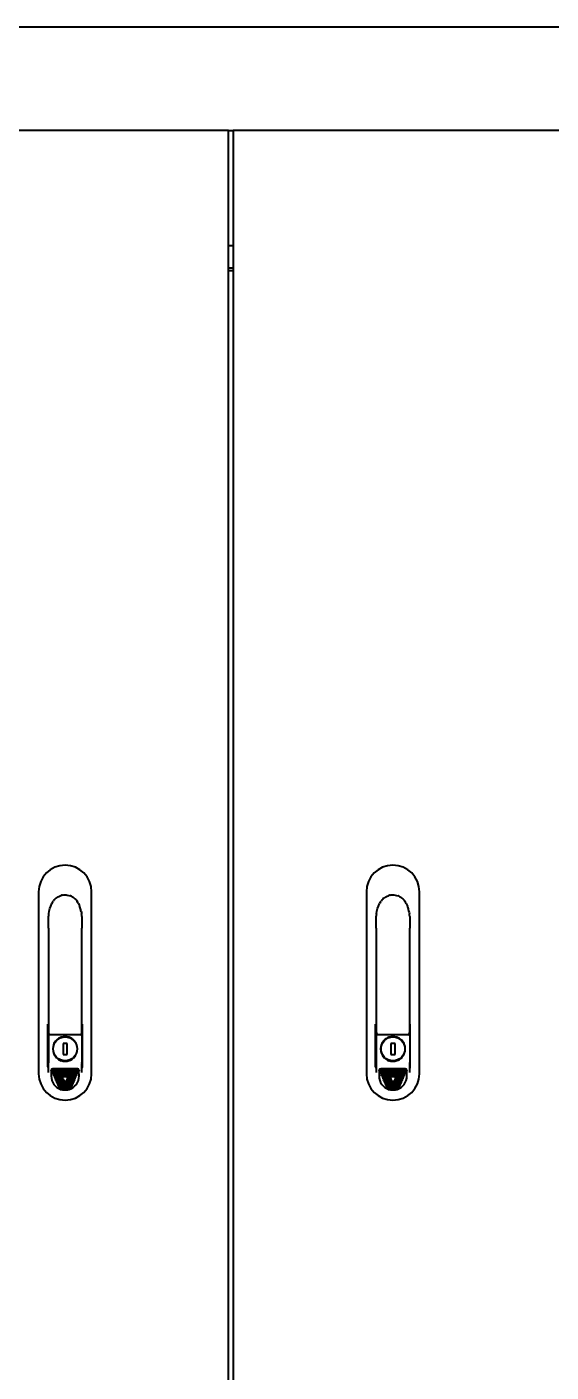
# Model space of a CAD drawing. Header units: millimetres. Extents: x 4969 to 37601, y -771 to 6478.
# Drawn here: x 19733 to 20062, y 2939 to 3782 of the extents above; entities that cross this region are included whole.
import ezdxf

# ---------------------------------------------------------------- set-up
doc = ezdxf.new("R2010")
doc.units = ezdxf.units.MM
doc.header["$LTSCALE"] = 7
doc.header["$MEASUREMENT"] = 0
doc.layers.add('가시적인 것(ISO)', color=3, linetype='CONTINUOUS', lineweight=40)

msp = doc.modelspace()

# ---------------------------------------------------------------- linework, layer by layer
at = {"layer": '가시적인 것(ISO)'}
for p, q in [((18989.629, 3781.667), (20369.629, 3781.667)), ((19859.629, 3716.667), (18979.629, 3716.667)), ((19859.629, 3716.667), (19862.629, 3716.667)), ((19859.629, 2649.167), (19859.629, 3716.667)), ((20379.629, 3716.667), (19862.629, 3716.667)), ((19862.629, 3716.667), (19862.629, 2649.167)), ((19862.629, 3644.467), (19859.629, 3644.467)), ((19862.629, 3630.467), (19859.629, 3630.467)), ((19859.629, 3629.167), (19862.629, 3629.167)), ((19740.729, 3239.917), (19740.729, 3125.917)), ((19773.929, 3125.917), (19773.929, 3239.917)), ((19946.029, 3239.917), (19946.029, 3125.917)), ((19979.229, 3125.917), (19979.229, 3239.917)), ((19746.829, 3217.117), (19746.829, 3223.372)), ((19767.829, 3223.372), (19767.829, 3217.117)), ((19952.129, 3217.117), (19952.129, 3223.372)), ((19973.129, 3223.372), (19973.129, 3217.117)), ((19746.829, 3217.117), (19746.829, 3151.917)), ((19767.829, 3151.917), (19767.829, 3217.117)), ((19952.129, 3217.117), (19952.129, 3151.917)), ((19973.129, 3151.917), (19973.129, 3217.117)), ((19746.643, 3156.95), (19746.477, 3156.917)), ((19746.477, 3130.118), (19746.477, 3156.917)), ((19768.181, 3156.917), (19768.015, 3156.95)), ((19768.181, 3130.118), (19768.181, 3156.917)), ((19951.943, 3156.95), (19951.777, 3156.917)), ((19951.777, 3130.118), (19951.777, 3156.917)), ((19973.481, 3156.917), (19973.315, 3156.95)), ((19973.481, 3130.118), (19973.481, 3156.917)), ((19746.477, 3150.417), (19748.329, 3150.417)), ((19746.477, 3150.372), (19747.329, 3150.372)), ((19746.829, 3149.872), (19746.829, 3132.987)), ((19748.329, 3150.417), (19748.774, 3150.417)), ((19748.774, 3150.417), (19765.883, 3150.417)), ((19750.258, 3143.917), (19749.993, 3143.917)), ((19754.829, 3148.753), (19754.829, 3148.488)), ((19756.029, 3144.917), (19756.029, 3137.917)), ((19758.629, 3144.917), (19756.029, 3144.917)), ((19758.629, 3137.917), (19758.629, 3144.917)), ((19759.829, 3148.488), (19759.829, 3148.753)), ((19764.665, 3143.917), (19764.4, 3143.917)), ((19765.883, 3150.417), (19766.329, 3150.417)), ((19766.329, 3150.417), (19768.181, 3150.417)), ((19767.329, 3150.372), (19768.181, 3150.372)), ((19767.829, 3149.872), (19767.829, 3132.987)), ((19951.777, 3150.417), (19953.629, 3150.417)), ((19951.777, 3150.372), (19952.629, 3150.372)), ((19952.129, 3149.872), (19952.129, 3132.987)), ((19953.629, 3150.417), (19954.074, 3150.417)), ((19954.074, 3150.417), (19971.183, 3150.417)), ((19955.558, 3143.917), (19955.293, 3143.917)), ((19960.129, 3148.753), (19960.129, 3148.488)), ((19961.329, 3144.917), (19961.329, 3137.917)), ((19963.929, 3144.917), (19961.329, 3144.917)), ((19963.929, 3137.917), (19963.929, 3144.917)), ((19965.129, 3148.488), (19965.129, 3148.753)), ((19969.965, 3143.917), (19969.7, 3143.917)), ((19971.183, 3150.417), (19971.629, 3150.417)), ((19971.629, 3150.417), (19973.481, 3150.417)), ((19972.629, 3150.372), (19973.481, 3150.372)), ((19973.129, 3149.872), (19973.129, 3132.987)), ((19749.969, 3138.934), (19750.252, 3138.934)), ((19756.029, 3137.917), (19758.629, 3137.917)), ((19764.4, 3138.917), (19764.665, 3138.917)), ((19955.269, 3138.934), (19955.552, 3138.934)), ((19961.329, 3137.917), (19963.929, 3137.917)), ((19969.7, 3138.917), (19969.965, 3138.917)), ((19746.971, 3132.487), (19746.477, 3132.487)), ((19746.986, 3129.467), (19746.971, 3129.467)), ((19746.986, 3126.638), (19746.986, 3131.434)), ((19748.646, 3127.535), (19748.624, 3124.417)), ((19748.639, 3128.01), (19766.019, 3128.01)), ((19748.639, 3127.535), (19766.019, 3127.535)), ((19749.055, 3129.467), (19749.055, 3129.467)), ((19749.417, 3126.665), (19749.376, 3126.765)), ((19749.556, 3127.035), (19749.61, 3127.035)), ((19749.61, 3127.035), (19765.048, 3127.035)), ((19749.648, 3126.535), (19749.612, 3126.535)), ((19765.021, 3129.017), (19749.636, 3129.017)), ((19749.648, 3126.535), (19765.01, 3126.535)), ((19749.648, 3126.535), (19749.648, 3126.535)), ((19754.846, 3134.34), (19754.846, 3134.057)), ((19759.829, 3134.081), (19759.829, 3134.346)), ((19765.046, 3126.535), (19765.01, 3126.535)), ((19765.01, 3126.535), (19765.01, 3126.535)), ((19765.048, 3127.035), (19765.101, 3127.035)), ((19765.048, 3127.035), (19765.048, 3127.035)), ((19765.282, 3126.765), (19765.241, 3126.665)), ((19765.603, 3129.467), (19765.603, 3129.467)), ((19766.034, 3124.417), (19766.011, 3127.535)), ((19767.671, 3131.434), (19767.671, 3126.638)), ((19767.687, 3129.467), (19767.671, 3129.467)), ((19768.181, 3132.487), (19767.687, 3132.487)), ((19952.271, 3132.487), (19951.777, 3132.487)), ((19952.286, 3129.467), (19952.271, 3129.467)), ((19952.286, 3126.638), (19952.286, 3131.434)), ((19953.946, 3127.535), (19953.924, 3124.417)), ((19953.939, 3128.01), (19971.319, 3128.01)), ((19953.939, 3127.535), (19971.319, 3127.535)), ((19954.355, 3129.467), (19954.355, 3129.467)), ((19954.717, 3126.665), (19954.676, 3126.765)), ((19954.856, 3127.035), (19954.91, 3127.035)), ((19954.91, 3127.035), (19970.348, 3127.035)), ((19954.948, 3126.535), (19954.912, 3126.535)), ((19970.321, 3129.017), (19954.936, 3129.017)), ((19954.948, 3126.535), (19970.31, 3126.535)), ((19954.948, 3126.535), (19954.948, 3126.535)), ((19960.146, 3134.34), (19960.146, 3134.057)), ((19965.129, 3134.081), (19965.129, 3134.346)), ((19970.346, 3126.535), (19970.31, 3126.535)), ((19970.31, 3126.535), (19970.31, 3126.535)), ((19970.348, 3127.035), (19970.401, 3127.035)), ((19970.348, 3127.035), (19970.348, 3127.035)), ((19970.582, 3126.765), (19970.541, 3126.665)), ((19970.903, 3129.467), (19970.903, 3129.467)), ((19971.334, 3124.417), (19971.311, 3127.535)), ((19972.971, 3131.434), (19972.971, 3126.638)), ((19972.987, 3129.467), (19972.971, 3129.467)), ((19973.481, 3132.487), (19972.987, 3132.487)), ((19749.832, 3125.665), (19749.79, 3125.765)), ((19749.971, 3126.035), (19750.024, 3126.035)), ((19750.024, 3126.035), (19764.634, 3126.035)), ((19750.062, 3125.535), (19750.026, 3125.535)), ((19750.062, 3125.535), (19764.596, 3125.535)), ((19750.062, 3125.535), (19750.062, 3125.535)), ((19750.246, 3124.665), (19750.204, 3124.765)), ((19750.385, 3125.035), (19750.438, 3125.035)), ((19750.438, 3125.035), (19764.22, 3125.035)), ((19750.476, 3124.535), (19750.441, 3124.535)), ((19750.476, 3124.535), (19764.182, 3124.535)), ((19750.476, 3124.535), (19750.476, 3124.535)), ((19750.66, 3123.665), (19750.619, 3123.765)), ((19750.799, 3124.035), (19750.852, 3124.035)), ((19750.852, 3124.035), (19755.329, 3124.035)), ((19750.89, 3123.535), (19750.855, 3123.535)), ((19750.89, 3123.535), (19755.551, 3123.535)), ((19750.89, 3123.535), (19750.89, 3123.535)), ((19751.074, 3122.665), (19751.033, 3122.765)), ((19751.213, 3123.035), (19751.267, 3123.035)), ((19751.267, 3123.035), (19755.773, 3123.035)), ((19751.304, 3122.535), (19751.269, 3122.535)), ((19751.304, 3122.535), (19755.996, 3122.535)), ((19751.304, 3122.535), (19751.304, 3122.535)), ((19751.488, 3121.665), (19751.447, 3121.765)), ((19751.628, 3122.035), (19751.681, 3122.035)), ((19751.681, 3122.035), (19756.218, 3122.035)), ((19751.719, 3121.535), (19751.683, 3121.535)), ((19751.719, 3121.535), (19756.44, 3121.535)), ((19751.719, 3121.535), (19751.719, 3121.535)), ((19751.902, 3120.666), (19751.861, 3120.766)), ((19752.041, 3121.036), (19752.095, 3121.036)), ((19752.095, 3121.036), (19756.662, 3121.036)), ((19752.133, 3120.536), (19752.097, 3120.536)), ((19752.133, 3120.536), (19756.884, 3120.536)), ((19752.133, 3120.536), (19752.133, 3120.536)), ((19752.316, 3119.666), (19752.273, 3119.771)), ((19757.075, 3120.041), (19752.453, 3120.041)), ((19752.547, 3119.536), (19752.511, 3119.536)), ((19752.547, 3119.536), (19757.329, 3119.536)), ((19752.547, 3119.536), (19752.547, 3119.536)), ((19752.731, 3118.666), (19752.689, 3118.766)), ((19752.87, 3119.036), (19752.923, 3119.036)), ((19752.923, 3119.036), (19761.735, 3119.036)), ((19752.961, 3118.536), (19752.926, 3118.536)), ((19752.961, 3118.536), (19761.697, 3118.536)), ((19752.961, 3118.536), (19752.961, 3118.536)), ((19753.284, 3118.036), (19753.337, 3118.036)), ((19753.337, 3118.036), (19761.32, 3118.036)), ((19755.329, 3124.035), (19755.551, 3123.535)), ((19759.329, 3124.035), (19755.329, 3124.035)), ((19755.744, 3123.035), (19755.522, 3123.535)), ((19755.551, 3123.535), (19755.773, 3123.035)), ((19755.773, 3123.035), (19755.996, 3122.535)), ((19756.189, 3122.035), (19755.966, 3122.535)), ((19755.996, 3122.535), (19756.218, 3122.035)), ((19756.218, 3122.035), (19756.44, 3121.535)), ((19756.633, 3121.036), (19756.411, 3121.535)), ((19756.44, 3121.535), (19756.662, 3121.036)), ((19756.662, 3121.036), (19756.884, 3120.536)), ((19757.075, 3120.041), (19756.855, 3120.536)), ((19756.884, 3120.536), (19757.106, 3120.038)), ((19757.106, 3120.038), (19757.075, 3120.041)), ((19757.106, 3120.036), (19757.106, 3120.038)), ((19757.106, 3120.036), (19757.329, 3119.536)), ((19757.329, 3119.469), (19757.299, 3119.536)), ((19757.551, 3120.036), (19757.329, 3119.536)), ((19757.329, 3119.536), (19757.329, 3119.536)), ((19757.329, 3119.536), (19762.111, 3119.536)), ((19757.329, 3119.536), (19757.329, 3119.536)), ((19757.359, 3119.536), (19757.329, 3119.469)), ((19757.329, 3119.536), (19757.329, 3119.536)), ((19757.329, 3119.469), (19757.329, 3119.535)), ((19757.551, 3120.036), (19757.552, 3120.038)), ((19757.552, 3120.038), (19757.774, 3120.536)), ((19757.552, 3120.038), (19757.583, 3120.041)), ((19757.803, 3120.536), (19757.583, 3120.041)), ((19762.205, 3120.041), (19757.583, 3120.041)), ((19757.996, 3121.036), (19757.774, 3120.536)), ((19757.774, 3120.536), (19762.525, 3120.536)), ((19757.996, 3121.036), (19758.218, 3121.535)), ((19757.996, 3121.036), (19762.563, 3121.036)), ((19758.247, 3121.535), (19758.025, 3121.036)), ((19758.44, 3122.035), (19758.218, 3121.535)), ((19758.218, 3121.535), (19762.939, 3121.535)), ((19758.44, 3122.035), (19758.662, 3122.535)), ((19758.44, 3122.035), (19762.977, 3122.035)), ((19758.692, 3122.535), (19758.469, 3122.035)), ((19758.884, 3123.035), (19758.662, 3122.535)), ((19758.662, 3122.535), (19763.353, 3122.535)), ((19758.884, 3123.035), (19759.107, 3123.535)), ((19758.884, 3123.035), (19763.391, 3123.035)), ((19759.136, 3123.535), (19758.914, 3123.035)), ((19759.329, 3124.035), (19759.107, 3123.535)), ((19759.107, 3123.535), (19763.768, 3123.535)), ((19759.329, 3124.035), (19763.805, 3124.035)), ((19761.32, 3118.036), (19761.374, 3118.036)), ((19761.32, 3118.036), (19761.32, 3118.036)), ((19761.732, 3118.536), (19761.697, 3118.536)), ((19761.697, 3118.536), (19761.697, 3118.536)), ((19761.735, 3119.036), (19761.788, 3119.036)), ((19761.735, 3119.036), (19761.735, 3119.036)), ((19761.969, 3118.766), (19761.927, 3118.666)), ((19762.146, 3119.536), (19762.111, 3119.536)), ((19762.111, 3119.536), (19762.111, 3119.536)), ((19762.385, 3119.771), (19762.341, 3119.666)), ((19762.561, 3120.536), (19762.525, 3120.536)), ((19762.525, 3120.536), (19762.525, 3120.536)), ((19762.563, 3121.036), (19762.616, 3121.036)), ((19762.563, 3121.036), (19762.563, 3121.036)), ((19762.797, 3120.766), (19762.756, 3120.666)), ((19762.975, 3121.535), (19762.939, 3121.535)), ((19762.939, 3121.535), (19762.939, 3121.535)), ((19762.977, 3122.035), (19763.03, 3122.035)), ((19762.977, 3122.035), (19762.977, 3122.035)), ((19763.211, 3121.765), (19763.169, 3121.665)), ((19763.389, 3122.535), (19763.353, 3122.535)), ((19763.353, 3122.535), (19763.353, 3122.535)), ((19763.391, 3123.035), (19763.445, 3123.035)), ((19763.391, 3123.035), (19763.391, 3123.035)), ((19763.625, 3122.765), (19763.584, 3122.665)), ((19763.803, 3123.535), (19763.768, 3123.535)), ((19763.768, 3123.535), (19763.768, 3123.535)), ((19763.805, 3124.035), (19763.859, 3124.035)), ((19763.805, 3124.035), (19763.805, 3124.035)), ((19764.039, 3123.765), (19763.998, 3123.665)), ((19764.217, 3124.535), (19764.182, 3124.535)), ((19764.182, 3124.535), (19764.182, 3124.535)), ((19764.22, 3125.035), (19764.273, 3125.035)), ((19764.22, 3125.035), (19764.22, 3125.035)), ((19764.454, 3124.765), (19764.412, 3124.665)), ((19764.631, 3125.535), (19764.596, 3125.535)), ((19764.596, 3125.535), (19764.596, 3125.535)), ((19764.634, 3126.035), (19764.687, 3126.035)), ((19764.634, 3126.035), (19764.634, 3126.035)), ((19764.868, 3125.765), (19764.826, 3125.665)), ((19955.132, 3125.665), (19955.09, 3125.765)), ((19955.271, 3126.035), (19955.324, 3126.035)), ((19955.324, 3126.035), (19969.934, 3126.035)), ((19955.362, 3125.535), (19955.326, 3125.535)), ((19955.362, 3125.535), (19969.896, 3125.535)), ((19955.362, 3125.535), (19955.362, 3125.535)), ((19955.546, 3124.665), (19955.504, 3124.765)), ((19955.685, 3125.035), (19955.738, 3125.035)), ((19955.738, 3125.035), (19969.52, 3125.035)), ((19955.776, 3124.535), (19955.741, 3124.535)), ((19955.776, 3124.535), (19969.482, 3124.535)), ((19955.776, 3124.535), (19955.776, 3124.535)), ((19955.96, 3123.665), (19955.919, 3123.765)), ((19956.099, 3124.035), (19956.152, 3124.035)), ((19956.152, 3124.035), (19960.629, 3124.035)), ((19956.19, 3123.535), (19956.155, 3123.535)), ((19956.19, 3123.535), (19960.851, 3123.535)), ((19956.19, 3123.535), (19956.19, 3123.535)), ((19956.374, 3122.665), (19956.333, 3122.765)), ((19956.513, 3123.035), (19956.567, 3123.035)), ((19956.567, 3123.035), (19961.073, 3123.035)), ((19956.604, 3122.535), (19956.569, 3122.535)), ((19956.604, 3122.535), (19961.296, 3122.535)), ((19956.604, 3122.535), (19956.604, 3122.535)), ((19956.788, 3121.665), (19956.747, 3121.765)), ((19956.928, 3122.035), (19956.981, 3122.035)), ((19956.981, 3122.035), (19961.518, 3122.035)), ((19957.019, 3121.535), (19956.983, 3121.535)), ((19957.019, 3121.535), (19961.74, 3121.535)), ((19957.019, 3121.535), (19957.019, 3121.535)), ((19957.202, 3120.666), (19957.161, 3120.766)), ((19957.341, 3121.036), (19957.395, 3121.036)), ((19957.395, 3121.036), (19961.962, 3121.036)), ((19957.433, 3120.536), (19957.397, 3120.536)), ((19957.433, 3120.536), (19962.184, 3120.536)), ((19957.433, 3120.536), (19957.433, 3120.536)), ((19957.616, 3119.666), (19957.573, 3119.771)), ((19962.375, 3120.041), (19957.753, 3120.041)), ((19957.847, 3119.536), (19957.811, 3119.536)), ((19957.847, 3119.536), (19962.629, 3119.536)), ((19957.847, 3119.536), (19957.847, 3119.536)), ((19958.031, 3118.666), (19957.989, 3118.766)), ((19958.17, 3119.036), (19958.223, 3119.036)), ((19958.223, 3119.036), (19967.035, 3119.036)), ((19958.261, 3118.536), (19958.226, 3118.536)), ((19958.261, 3118.536), (19966.997, 3118.536)), ((19958.261, 3118.536), (19958.261, 3118.536)), ((19958.584, 3118.036), (19958.637, 3118.036)), ((19958.637, 3118.036), (19966.62, 3118.036)), ((19960.629, 3124.035), (19960.851, 3123.535)), ((19964.629, 3124.035), (19960.629, 3124.035)), ((19961.044, 3123.035), (19960.822, 3123.535)), ((19960.851, 3123.535), (19961.073, 3123.035)), ((19961.073, 3123.035), (19961.296, 3122.535)), ((19961.489, 3122.035), (19961.266, 3122.535)), ((19961.296, 3122.535), (19961.518, 3122.035)), ((19961.518, 3122.035), (19961.74, 3121.535)), ((19961.933, 3121.036), (19961.711, 3121.535)), ((19961.74, 3121.535), (19961.962, 3121.036)), ((19961.962, 3121.036), (19962.184, 3120.536)), ((19962.375, 3120.041), (19962.155, 3120.536)), ((19962.184, 3120.536), (19962.406, 3120.038)), ((19962.406, 3120.038), (19962.375, 3120.041)), ((19962.406, 3120.036), (19962.406, 3120.038)), ((19962.406, 3120.036), (19962.629, 3119.536)), ((19962.629, 3119.469), (19962.599, 3119.536)), ((19962.851, 3120.036), (19962.629, 3119.536)), ((19962.629, 3119.536), (19962.629, 3119.536)), ((19962.629, 3119.536), (19967.411, 3119.536)), ((19962.629, 3119.536), (19962.629, 3119.536)), ((19962.659, 3119.536), (19962.629, 3119.469)), ((19962.629, 3119.536), (19962.629, 3119.536)), ((19962.629, 3119.469), (19962.629, 3119.535)), ((19962.851, 3120.036), (19962.852, 3120.038)), ((19962.852, 3120.038), (19963.074, 3120.536)), ((19962.852, 3120.038), (19962.883, 3120.041)), ((19963.103, 3120.536), (19962.883, 3120.041)), ((19967.505, 3120.041), (19962.883, 3120.041)), ((19963.296, 3121.036), (19963.074, 3120.536)), ((19963.074, 3120.536), (19967.825, 3120.536)), ((19963.296, 3121.036), (19963.518, 3121.535)), ((19963.296, 3121.036), (19967.863, 3121.036)), ((19963.547, 3121.535), (19963.325, 3121.036)), ((19963.74, 3122.035), (19963.518, 3121.535)), ((19963.518, 3121.535), (19968.239, 3121.535)), ((19963.74, 3122.035), (19963.962, 3122.535)), ((19963.74, 3122.035), (19968.277, 3122.035)), ((19963.992, 3122.535), (19963.769, 3122.035)), ((19964.184, 3123.035), (19963.962, 3122.535)), ((19963.962, 3122.535), (19968.653, 3122.535)), ((19964.184, 3123.035), (19964.407, 3123.535)), ((19964.184, 3123.035), (19968.691, 3123.035)), ((19964.436, 3123.535), (19964.214, 3123.035)), ((19964.629, 3124.035), (19964.407, 3123.535)), ((19964.407, 3123.535), (19969.068, 3123.535)), ((19964.629, 3124.035), (19969.105, 3124.035)), ((19966.62, 3118.036), (19966.674, 3118.036)), ((19966.62, 3118.036), (19966.62, 3118.036)), ((19967.032, 3118.536), (19966.997, 3118.536)), ((19966.997, 3118.536), (19966.997, 3118.536)), ((19967.035, 3119.036), (19967.088, 3119.036)), ((19967.035, 3119.036), (19967.035, 3119.036)), ((19967.269, 3118.766), (19967.227, 3118.666)), ((19967.446, 3119.536), (19967.411, 3119.536)), ((19967.411, 3119.536), (19967.411, 3119.536)), ((19967.685, 3119.771), (19967.641, 3119.666)), ((19967.861, 3120.536), (19967.825, 3120.536)), ((19967.825, 3120.536), (19967.825, 3120.536)), ((19967.863, 3121.036), (19967.916, 3121.036)), ((19967.863, 3121.036), (19967.863, 3121.036)), ((19968.097, 3120.766), (19968.056, 3120.666)), ((19968.275, 3121.535), (19968.239, 3121.535)), ((19968.239, 3121.535), (19968.239, 3121.535)), ((19968.277, 3122.035), (19968.33, 3122.035)), ((19968.277, 3122.035), (19968.277, 3122.035)), ((19968.511, 3121.765), (19968.469, 3121.665)), ((19968.689, 3122.535), (19968.653, 3122.535)), ((19968.653, 3122.535), (19968.653, 3122.535)), ((19968.691, 3123.035), (19968.745, 3123.035)), ((19968.691, 3123.035), (19968.691, 3123.035)), ((19968.925, 3122.765), (19968.884, 3122.665)), ((19969.103, 3123.535), (19969.068, 3123.535)), ((19969.068, 3123.535), (19969.068, 3123.535)), ((19969.105, 3124.035), (19969.159, 3124.035)), ((19969.105, 3124.035), (19969.105, 3124.035)), ((19969.339, 3123.765), (19969.298, 3123.665)), ((19969.517, 3124.535), (19969.482, 3124.535)), ((19969.482, 3124.535), (19969.482, 3124.535)), ((19969.52, 3125.035), (19969.573, 3125.035)), ((19969.52, 3125.035), (19969.52, 3125.035)), ((19969.754, 3124.765), (19969.712, 3124.665)), ((19969.931, 3125.535), (19969.896, 3125.535)), ((19969.896, 3125.535), (19969.896, 3125.535)), ((19969.934, 3126.035), (19969.987, 3126.035)), ((19969.934, 3126.035), (19969.934, 3126.035)), ((19970.168, 3125.765), (19970.126, 3125.665)), ((19753.145, 3117.666), (19753.103, 3117.766)), ((19753.375, 3117.536), (19753.34, 3117.536)), ((19753.375, 3117.536), (19761.283, 3117.536)), ((19753.375, 3117.536), (19753.375, 3117.536)), ((19753.552, 3116.684), (19753.518, 3116.766)), ((19753.698, 3117.036), (19753.753, 3117.036)), ((19753.784, 3116.554), (19753.747, 3116.554)), ((19753.753, 3117.036), (19760.905, 3117.036)), ((19753.784, 3116.554), (19760.874, 3116.554)), ((19753.784, 3116.554), (19753.784, 3116.554)), ((19754.664, 3116.054), (19759.994, 3116.054)), ((19760.911, 3116.554), (19760.874, 3116.554)), ((19760.874, 3116.554), (19760.874, 3116.554)), ((19760.905, 3117.036), (19760.96, 3117.036)), ((19761.14, 3116.766), (19761.106, 3116.684)), ((19761.318, 3117.536), (19761.283, 3117.536)), ((19761.283, 3117.536), (19761.283, 3117.536)), ((19761.554, 3117.766), (19761.513, 3117.666)), ((19958.445, 3117.666), (19958.403, 3117.766)), ((19958.675, 3117.536), (19958.64, 3117.536)), ((19958.675, 3117.536), (19966.583, 3117.536)), ((19958.675, 3117.536), (19958.675, 3117.536)), ((19958.852, 3116.684), (19958.818, 3116.766)), ((19958.998, 3117.036), (19959.053, 3117.036)), ((19959.084, 3116.554), (19959.047, 3116.554)), ((19959.053, 3117.036), (19966.205, 3117.036)), ((19959.084, 3116.554), (19966.174, 3116.554)), ((19959.084, 3116.554), (19959.084, 3116.554)), ((19959.964, 3116.054), (19965.294, 3116.054)), ((19966.211, 3116.554), (19966.174, 3116.554)), ((19966.174, 3116.554), (19966.174, 3116.554)), ((19966.205, 3117.036), (19966.26, 3117.036)), ((19966.44, 3116.766), (19966.406, 3116.684)), ((19966.618, 3117.536), (19966.583, 3117.536)), ((19966.583, 3117.536), (19966.583, 3117.536)), ((19966.854, 3117.766), (19966.813, 3117.666))]:
    msp.add_line(p, q, dxfattribs=at)
for centre in [(19757.329, 3141.417), (19962.629, 3141.417)]:
    msp.add_circle(centre, 7.5, dxfattribs=at)
for centre, radius, start, end in [((19757.329, 3239.917), 16.6, 0, 180), ((19962.629, 3239.917), 16.6, 0, 180), ((19748.329, 3151.917), 1.5, 180, 270), ((19766.329, 3151.917), 1.5, 270, 0), ((19953.629, 3151.917), 1.5, 180, 270), ((19971.629, 3151.917), 1.5, 270, 0), ((19757.329, 3141.417), 7.687, 161.021256, 198.841232), ((19757.329, 3141.417), 7.75, 108.819063, 161.180937), ((19757.329, 3141.417), 7.687, 71.021256, 108.978744), ((19757.329, 3141.417), 7.75, 18.819063, 71.180937), ((19757.329, 3141.417), 7.687, 341.021256, 18.978744), ((19962.629, 3141.417), 7.687, 161.021256, 198.841232), ((19962.629, 3141.417), 7.75, 108.819063, 161.180937), ((19962.629, 3141.417), 7.687, 71.021256, 108.978744), ((19962.629, 3141.417), 7.75, 18.819063, 71.180937), ((19962.629, 3141.417), 7.687, 341.021256, 18.978744), ((19757.329, 3141.417), 7.767, 198.639266, 251.360734), ((19757.329, 3141.417), 7.75, 288.819063, 341.180937), ((19962.629, 3141.417), 7.767, 198.639266, 251.360734), ((19962.629, 3141.417), 7.75, 288.819063, 341.180937), ((19757.329, 3141.417), 7.687, 251.158768, 288.978744), ((19962.629, 3141.417), 7.687, 251.158768, 288.978744), ((19757.329, 3125.917), 16.6, 180, 0), ((19962.629, 3125.917), 16.6, 180, 0)]:
    msp.add_arc(centre, radius, start, end, dxfattribs=at)
for centre, major_axis, ratio, start_param, end_param in [((19749.318, 3230.745), (-0.922, 0.388), 0.9336573, 6.2830837, 6.2832545), ((19751.284, 3232.446), (-1.728, 1.008), 0.1040736, 6.2831309, 6.2831391), ((19763.374, 3232.446), (1.728, 1.008), 0.1040736, 0.0000183, 0.0000293), ((19954.618, 3230.745), (-0.922, 0.388), 0.9336573, 6.283085, 6.2832559), ((19956.583, 3232.446), (-1.727, 1.008), 0.1040736, 0.0000133, 0.0000216), ((19968.674, 3232.446), (1.728, 1.008), 0.1040736, 0.000018, 0.000029), ((19747.907, 3225.089), (-0.996, 0.09), 0.9423779, 0.000026, 0.0001535), ((19766.751, 3225.088), (0.996, 0.09), 0.9423794, 6.2831188, 6.2832596), ((19953.207, 3225.089), (-0.996, 0.09), 0.9423779, 0.0000267, 0.0001542), ((19972.051, 3225.088), (0.996, 0.09), 0.9423794, 6.2831204, 6.2832612), ((19747.142, 3156.95), (-0.5, 0), 0.0034907, 5.3901727, 6.265732), ((19767.515, 3156.95), (-0.5, 0), 0.0034907, 3.1590459, 4.0346052), ((19952.442, 3156.95), (-0.5, 0), 0.0034907, 5.3901727, 6.265732), ((19972.815, 3156.95), (-0.5, 0), 0.0034907, 3.1590459, 4.0346052), ((19747.329, 3149.872), (-0.485, 0.121), 0.9993528, 4.9574304, 6.5279221), ((19767.329, 3149.872), (0.485, 0.121), 0.9993528, 6.0384485, 7.6089403), ((19952.629, 3149.872), (-0.485, 0.121), 0.9993528, 4.9574304, 6.5279221), ((19972.629, 3149.872), (0.485, 0.121), 0.9993528, 6.0384485, 7.6089403), ((19746.977, 3130.125), (-0.013, -0.658), 0.7591899, 4.7392062, 6.2986444), ((19747.329, 3132.987), (0.448, -0.224), 0.9992388, 3.6048139, 4.3581662), ((19748.639, 3127.773), (0, -0.237), 0.0349208, 5.1891134, 6.2831853), ((19748.639, 3127.772), (0, 0.238), 0.0348882, 6.2831026, 7.2203479), ((19749.65, 3127.929), (-0.086, 1.086), 0.9182261, 6.2107116, 7.7066299), ((19749.564, 3126.835), (-0.172, 0.112), 0.9623037, 5.3073527, 7.2351033), ((19749.605, 3126.735), (0.172, -0.112), 0.9623037, 4.0935106, 5.3073527), ((19749.648, 3126.735), (0, -0.2), 0.9851969, 6.2829147, 6.2831842), ((19765.01, 3126.735), (0, -0.2), 0.9851969, 0.0000043, 0.0001037), ((19765.008, 3127.929), (0.086, 1.086), 0.9182261, 4.8597407, 6.3556591), ((19765.053, 3126.735), (-0.172, -0.112), 0.9623037, 0.9758327, 2.1896747), ((19765.048, 3126.835), (0, 0.2), 0.9851969, 6.2830922, 6.2831788), ((19765.094, 3126.835), (0.172, 0.112), 0.9623037, 5.3312673, 7.259018), ((19766.019, 3127.772), (0, 0.238), 0.0348855, 5.3460243, 6.2832676), ((19766.019, 3127.773), (0, -0.237), 0.0349208, 0, 1.0940813), ((19767.681, 3130.125), (0.013, -0.658), 0.7591899, 6.2677262, 7.8271644), ((19767.329, 3132.987), (-0.448, -0.224), 0.9992388, 1.9250303, 2.6783714), ((19952.277, 3130.125), (-0.013, -0.658), 0.7591899, 4.7392062, 6.2986444), ((19952.629, 3132.987), (0.448, -0.224), 0.9992388, 3.6048139, 4.3581662), ((19953.939, 3127.773), (0, -0.237), 0.0349208, 5.1891134, 6.2831853), ((19953.939, 3127.772), (0, 0.238), 0.0348882, 6.2831026, 7.2203479), ((19954.95, 3127.929), (-0.086, 1.086), 0.9182261, 6.2107116, 7.7066299), ((19954.864, 3126.835), (-0.172, 0.112), 0.9623037, 5.3073527, 7.2351033), ((19954.905, 3126.735), (0.172, -0.112), 0.9623037, 4.0935106, 5.3073527), ((19954.948, 3126.735), (0, -0.2), 0.9851969, 6.2829171, 6.2831865), ((19970.31, 3126.735), (0, -0.2), 0.9851969, 0.000017, 0.0001165), ((19970.308, 3127.929), (0.086, 1.086), 0.9182261, 4.8597407, 6.3556591), ((19970.353, 3126.735), (-0.172, -0.112), 0.9623037, 0.9758327, 2.1896747), ((19970.348, 3126.835), (0, 0.2), 0.9851969, 6.2830893, 6.2831758), ((19970.394, 3126.835), (0.172, 0.112), 0.9623037, 5.3312673, 7.259018), ((19971.319, 3127.772), (0, 0.238), 0.0348855, 5.3460243, 6.2832676), ((19971.319, 3127.773), (0, -0.237), 0.0349208, 0, 1.0940813), ((19972.981, 3130.125), (0.013, -0.658), 0.7591899, 6.2677262, 7.8271644), ((19972.629, 3132.987), (-0.448, -0.224), 0.9992388, 1.9250303, 2.6783714), ((19757.329, 3124.355), (0, -8.705), 0.9999744, 4.7052282, 5.9771249), ((19749.978, 3125.835), (-0.172, 0.112), 0.9623037, 5.3073527, 7.2351033), ((19750.019, 3125.735), (0.172, -0.112), 0.9623037, 4.0935106, 5.3073527), ((19750.062, 3125.735), (0, -0.2), 0.9851969, 6.2829133, 6.2831827), ((19750.392, 3124.835), (-0.172, 0.112), 0.9623037, 5.3073527, 7.2351033), ((19750.433, 3124.735), (0.172, -0.112), 0.9623037, 4.0935106, 5.3073527), ((19750.476, 3124.735), (0, -0.2), 0.9851969, 6.2829147, 6.2831842), ((19750.806, 3123.835), (-0.172, 0.112), 0.9623037, 5.3073527, 7.2351033), ((19750.848, 3123.735), (0.172, -0.112), 0.9623037, 4.0935106, 5.3073527), ((19750.89, 3123.735), (0, -0.2), 0.9851969, 6.282915, 6.2831845), ((19751.22, 3122.835), (-0.172, 0.112), 0.9623037, 5.3073527, 7.2351033), ((19751.262, 3122.735), (0.172, -0.112), 0.9623037, 4.0935106, 5.3073527), ((19751.304, 3122.735), (0, -0.2), 0.9851969, 6.2829165, 6.2831859), ((19751.635, 3121.835), (-0.172, 0.112), 0.9623037, 5.3073527, 7.2351033), ((19751.676, 3121.735), (0.172, -0.112), 0.9623037, 4.0935106, 5.3073527), ((19751.719, 3121.735), (0, -0.2), 0.9851969, 6.282915, 6.2831845), ((19752.049, 3120.836), (-0.172, 0.112), 0.9623037, 5.3073527, 7.2351033), ((19752.09, 3120.736), (0.172, -0.112), 0.9623037, 4.0935106, 5.3073527), ((19752.133, 3120.736), (0, -0.2), 0.9851969, 6.2829147, 6.2831842), ((19752.461, 3119.84), (-0.167, 0.12), 0.9592549, 5.3558072, 7.2806672), ((19752.504, 3119.736), (0.172, -0.112), 0.9623037, 4.0935106, 5.3073527), ((19752.547, 3119.736), (0, -0.2), 0.9851969, 6.2829149, 6.2831843), ((19752.877, 3118.836), (-0.172, 0.112), 0.9623037, 5.3073527, 7.2351033), ((19752.918, 3118.736), (0.172, -0.112), 0.9623037, 4.0935106, 5.3073527), ((19752.961, 3118.736), (0, -0.2), 0.9851969, 6.2829185, 6.2831879), ((19753.291, 3117.836), (-0.172, 0.112), 0.9623037, 5.3073527, 7.2351033), ((19757.329, 3124.355), (0, -8.705), 0.9999744, 0.3060604, 1.5779571), ((19761.32, 3117.836), (0, 0.2), 0.9851969, 6.2830922, 6.2831788), ((19761.367, 3117.836), (0.172, 0.112), 0.9623037, 5.3312673, 7.259018), ((19761.697, 3118.736), (0, -0.2), 0.9851969, 6.2831747, 6.2832741), ((19761.739, 3118.736), (-0.172, -0.112), 0.9623037, 0.9758327, 2.1896747), ((19761.735, 3118.836), (0, 0.2), 0.9851969, 6.2830725, 6.283159), ((19761.781, 3118.836), (0.172, 0.112), 0.9623037, 5.3312673, 7.259018), ((19762.111, 3119.736), (0, -0.2), 0.9851969, 0.0000045, 0.0001022), ((19762.154, 3119.736), (-0.172, -0.112), 0.9623037, 0.9758327, 2.1896747), ((19762.197, 3119.84), (0.167, 0.12), 0.9592549, 5.2857034, 7.2105634), ((19762.525, 3120.736), (0, -0.2), 0.9851969, 0.0000044, 0.0001033), ((19762.568, 3120.736), (-0.172, -0.112), 0.9623037, 0.9758327, 2.1896747), ((19762.563, 3120.836), (0, 0.2), 0.9851969, 6.2830893, 6.2831758), ((19762.609, 3120.836), (0.172, 0.112), 0.9623037, 5.3312673, 7.259018), ((19762.939, 3121.735), (0, -0.2), 0.9851969, 6.2831768, 6.2832758), ((19762.982, 3121.735), (-0.172, -0.112), 0.9623037, 0.9758327, 2.1896747), ((19762.977, 3121.835), (0, 0.2), 0.9851969, 6.2831061, 6.2831926), ((19763.023, 3121.835), (0.172, 0.112), 0.9623037, 5.3312673, 7.259018), ((19763.353, 3122.735), (0, -0.2), 0.9851969, 0.0000021, 0.0001011), ((19763.396, 3122.735), (-0.172, -0.112), 0.9623037, 0.9758327, 2.1896747), ((19763.391, 3122.835), (0, 0.2), 0.9851969, 6.2830725, 6.283159), ((19763.437, 3122.835), (0.172, 0.112), 0.9623037, 5.3312673, 7.259018), ((19763.768, 3123.735), (0, -0.2), 0.9851969, 6.283164, 6.2832629), ((19763.81, 3123.735), (-0.172, -0.112), 0.9623037, 0.9758327, 2.1896747), ((19763.805, 3123.835), (0, 0.2), 0.9851969, 6.2830754, 6.283162), ((19763.852, 3123.835), (0.172, 0.112), 0.9623037, 5.3312673, 7.259018), ((19764.182, 3124.735), (0, -0.2), 0.9851969, 0.0000148, 0.0001142), ((19764.224, 3124.735), (-0.172, -0.112), 0.9623037, 0.9758327, 2.1896747), ((19764.22, 3124.835), (0, 0.2), 0.9851969, 6.283109, 6.2831956), ((19764.266, 3124.835), (0.172, 0.112), 0.9623037, 5.3312673, 7.259018), ((19764.596, 3125.735), (0, -0.2), 0.9851969, 0.0000065, 0.000106), ((19764.639, 3125.735), (-0.172, -0.112), 0.9623037, 0.9758327, 2.1896747), ((19764.634, 3125.835), (0, 0.2), 0.9851969, 6.2830893, 6.2831758), ((19764.68, 3125.835), (0.172, 0.112), 0.9623037, 5.3312673, 7.259018), ((19962.629, 3124.355), (0, -8.705), 0.9999744, 4.7052282, 5.9771249), ((19955.278, 3125.835), (-0.172, 0.112), 0.9623037, 5.3073527, 7.2351033), ((19955.319, 3125.735), (0.172, -0.112), 0.9623037, 4.0935106, 5.3073527), ((19955.362, 3125.735), (0, -0.2), 0.9851969, 6.282915, 6.2831845), ((19955.692, 3124.835), (-0.172, 0.112), 0.9623037, 5.3073527, 7.2351033), ((19955.733, 3124.735), (0.172, -0.112), 0.9623037, 4.0935106, 5.3073527), ((19955.776, 3124.735), (0, -0.2), 0.9851969, 6.2829165, 6.2831859), ((19956.106, 3123.835), (-0.172, 0.112), 0.9623037, 5.3073527, 7.2351033), ((19956.148, 3123.735), (0.172, -0.112), 0.9623037, 4.0935106, 5.3073527), ((19956.19, 3123.735), (0, -0.2), 0.9851969, 6.282915, 6.2831845), ((19956.52, 3122.835), (-0.172, 0.112), 0.9623037, 5.3073527, 7.2351033), ((19956.562, 3122.735), (0.172, -0.112), 0.9623037, 4.0935106, 5.3073527), ((19956.604, 3122.735), (0, -0.2), 0.9851969, 6.2829171, 6.2831865), ((19956.935, 3121.835), (-0.172, 0.112), 0.9623037, 5.3073527, 7.2351033), ((19956.976, 3121.735), (0.172, -0.112), 0.9623037, 4.0935106, 5.3073527), ((19957.019, 3121.735), (0, -0.2), 0.9851969, 6.2829165, 6.2831859), ((19957.349, 3120.836), (-0.172, 0.112), 0.9623037, 5.3073527, 7.2351033), ((19957.39, 3120.736), (0.172, -0.112), 0.9623037, 4.0935106, 5.3073527), ((19957.433, 3120.736), (0, -0.2), 0.9851969, 6.2829147, 6.2831842), ((19957.761, 3119.84), (-0.167, 0.12), 0.9592549, 5.3558072, 7.2806672), ((19957.804, 3119.736), (0.172, -0.112), 0.9623037, 4.0935106, 5.3073527), ((19957.847, 3119.736), (0, -0.2), 0.9851969, 6.2829166, 6.2831861), ((19958.177, 3118.836), (-0.172, 0.112), 0.9623037, 5.3073527, 7.2351033), ((19958.218, 3118.736), (0.172, -0.112), 0.9623037, 4.0935106, 5.3073527), ((19958.261, 3118.736), (0, -0.2), 0.9851969, 6.2829168, 6.2831862), ((19958.591, 3117.836), (-0.172, 0.112), 0.9623037, 5.3073527, 7.2351033), ((19962.629, 3124.355), (0, -8.705), 0.9999744, 0.3060604, 1.5779571), ((19966.62, 3117.836), (0, 0.2), 0.9851969, 6.2830908, 6.2831773), ((19966.667, 3117.836), (0.172, 0.112), 0.9623037, 5.3312673, 7.259018), ((19966.997, 3118.736), (0, -0.2), 0.9851969, 6.2831609, 6.2832603), ((19967.039, 3118.736), (-0.172, -0.112), 0.9623037, 0.9758327, 2.1896747), ((19967.035, 3118.836), (0, 0.2), 0.9851969, 6.2830893, 6.2831758), ((19967.081, 3118.836), (0.172, 0.112), 0.9623037, 5.3312673, 7.259018), ((19967.411, 3119.736), (0, -0.2), 0.9851969, 0.0000056, 0.0001034), ((19967.454, 3119.736), (-0.172, -0.112), 0.9623037, 0.9758327, 2.1896747), ((19967.497, 3119.84), (0.167, 0.12), 0.9592549, 5.2857034, 7.2105634), ((19967.825, 3120.736), (0, -0.2), 0.9851969, 6.2831791, 6.283278), ((19967.868, 3120.736), (-0.172, -0.112), 0.9623037, 0.9758327, 2.1896747), ((19967.863, 3120.836), (0, 0.2), 0.9851969, 6.2830864, 6.2831729), ((19967.909, 3120.836), (0.172, 0.112), 0.9623037, 5.3312673, 7.259018), ((19968.239, 3121.735), (0, -0.2), 0.9851969, 0.0000021, 0.0001011), ((19968.282, 3121.735), (-0.172, -0.112), 0.9623037, 0.9758327, 2.1896747), ((19968.277, 3121.835), (0, 0.2), 0.9851969, 6.283109, 6.2831956), ((19968.323, 3121.835), (0.172, 0.112), 0.9623037, 5.3312673, 7.259018), ((19968.653, 3122.735), (0, -0.2), 0.9851969, 0, 0.0000989), ((19968.696, 3122.735), (-0.172, -0.112), 0.9623037, 0.9758327, 2.1896747), ((19968.691, 3122.835), (0, 0.2), 0.9851969, 6.2830893, 6.2831758), ((19968.737, 3122.835), (0.172, 0.112), 0.9623037, 5.3312673, 7.259018), ((19969.068, 3123.735), (0, -0.2), 0.9851969, 6.2831746, 6.2832735), ((19969.11, 3123.735), (-0.172, -0.112), 0.9623037, 0.9758327, 2.1896747), ((19969.105, 3123.835), (0, 0.2), 0.9851969, 6.2830893, 6.2831758), ((19969.152, 3123.835), (0.172, 0.112), 0.9623037, 5.3312673, 7.259018), ((19969.482, 3124.735), (0, -0.2), 0.9851969, 0.0000043, 0.0001037), ((19969.524, 3124.735), (-0.172, -0.112), 0.9623037, 0.9758327, 2.1896747), ((19969.52, 3124.835), (0, 0.2), 0.9851969, 6.2831032, 6.2831897), ((19969.566, 3124.835), (0.172, 0.112), 0.9623037, 5.3312673, 7.259018), ((19969.896, 3125.735), (0, -0.2), 0.9851969, 0.0000193, 0.0001187), ((19969.939, 3125.735), (-0.172, -0.112), 0.9623037, 0.9758327, 2.1896747), ((19969.934, 3125.835), (0, 0.2), 0.9851969, 6.283109, 6.2831956), ((19969.98, 3125.835), (0.172, 0.112), 0.9623037, 5.3312673, 7.259018), ((19753.333, 3117.736), (0.172, -0.112), 0.9623037, 4.0935106, 5.3073527), ((19753.375, 3117.736), (0, -0.2), 0.9851969, 6.282915, 6.2831845), ((19753.705, 3116.836), (-0.172, 0.112), 0.9623037, 5.3073527, 7.2351033), ((19753.739, 3116.754), (0.172, -0.112), 0.9623037, 4.0935106, 5.3073527), ((19753.784, 3116.754), (0, -0.2), 0.9851969, 6.282884, 6.2831835), ((19760.874, 3116.754), (0, -0.2), 0.9851969, 6.2831841, 6.2833069), ((19760.918, 3116.754), (-0.172, -0.112), 0.9623037, 0.9758327, 2.1896747), ((19760.952, 3116.836), (0.172, 0.112), 0.9623037, 5.3312673, 7.259018), ((19761.283, 3117.736), (0, -0.2), 0.9851969, 0.0000148, 0.0001142), ((19761.325, 3117.736), (-0.172, -0.112), 0.9623037, 0.9758327, 2.1896747), ((19958.633, 3117.736), (0.172, -0.112), 0.9623037, 4.0935106, 5.3073527), ((19958.675, 3117.736), (0, -0.2), 0.9851969, 6.2829168, 6.2831862), ((19959.005, 3116.836), (-0.172, 0.112), 0.9623037, 5.3073527, 7.2351033), ((19959.039, 3116.754), (0.172, -0.112), 0.9623037, 4.0935106, 5.3073527), ((19959.084, 3116.754), (0, -0.2), 0.9851969, 6.2828854, 6.2831849), ((19966.174, 3116.754), (0, -0.2), 0.9851969, 6.2831841, 6.2833069), ((19966.218, 3116.754), (-0.172, -0.112), 0.9623037, 0.9758327, 2.1896747), ((19966.252, 3116.836), (0.172, 0.112), 0.9623037, 5.3312673, 7.259018), ((19966.583, 3117.736), (0, -0.2), 0.9851969, 0.0000021, 0.0001015), ((19966.625, 3117.736), (-0.172, -0.112), 0.9623037, 0.9758327, 2.1896747)]:
    msp.add_ellipse(centre, major_axis=major_axis, ratio=ratio, start_param=start_param, end_param=end_param, dxfattribs=at)
for points, knots in [([(19752.829, 3236.711), (19752.817, 3236.704), (19752.805, 3236.697), (19752.793, 3236.69), (19752.361, 3236.438), (19751.951, 3236.151), (19751.567, 3235.831), (19751.543, 3235.81), (19751.519, 3235.79), (19751.495, 3235.77), (19751.122, 3235.453), (19750.776, 3235.105), (19750.459, 3234.731), (19750.432, 3234.699), (19750.405, 3234.667), (19750.378, 3234.634), (19750.208, 3234.428), (19750.048, 3234.214), (19749.897, 3233.993)], [0.75113297, 0.75113297, 0.75113297, 0.75113297, 0.75333047, 0.75333047, 0.75333047, 0.83333333, 0.83333333, 0.83333333, 0.83836555, 0.83836555, 0.83836555, 0.91666667, 0.91666667, 0.91666667, 0.92339905, 0.92339905, 0.92339905, 0.96610876, 0.96610876, 0.96610876, 0.96610876]), ([(19755.776, 3237.782), (19755.775, 3237.782), (19755.774, 3237.782), (19755.773, 3237.781), (19755.457, 3237.726), (19755.144, 3237.654), (19754.836, 3237.565)], [0.583203853, 0.583203853, 0.583203853, 0.583203853, 0.583333333, 0.583333333, 0.583333333, 0.634575362, 0.634575362, 0.634575362, 0.634575362]), ([(19755.776, 3237.782), (19756.728, 3237.949), (19757.72, 3237.96), (19759.295, 3237.722), (19759.909, 3237.562), (19760.496, 3237.341)], [0, 0, 0, 0, 0.29000283, 0.29000283, 0.47814835, 0.47814835, 0.47814835, 0.47814835]), ([(19761.057, 3237.109), (19761.941, 3236.706), (19762.769, 3236.152), (19764.112, 3234.896), (19764.664, 3234.203), (19765.102, 3233.454)], [0, 0, 0, 0, 0.29156912, 0.29156912, 0.55267311, 0.55267311, 0.55267311, 0.55267311]), ([(19958.129, 3236.711), (19958.117, 3236.704), (19958.105, 3236.697), (19958.093, 3236.69), (19957.661, 3236.438), (19957.251, 3236.151), (19956.867, 3235.831), (19956.843, 3235.81), (19956.819, 3235.79), (19956.795, 3235.77), (19956.422, 3235.453), (19956.076, 3235.105), (19955.759, 3234.731), (19955.732, 3234.699), (19955.705, 3234.667), (19955.678, 3234.634), (19955.508, 3234.428), (19955.348, 3234.214), (19955.197, 3233.993)], [0.75113297, 0.75113297, 0.75113297, 0.75113297, 0.75333047, 0.75333047, 0.75333047, 0.83333333, 0.83333333, 0.83333333, 0.83836555, 0.83836555, 0.83836555, 0.91666667, 0.91666667, 0.91666667, 0.92339905, 0.92339905, 0.92339905, 0.96610876, 0.96610876, 0.96610876, 0.96610876]), ([(19961.076, 3237.782), (19961.075, 3237.782), (19961.074, 3237.782), (19961.073, 3237.781), (19960.757, 3237.726), (19960.444, 3237.654), (19960.136, 3237.565)], [0.583203853, 0.583203853, 0.583203853, 0.583203853, 0.583333333, 0.583333333, 0.583333333, 0.634575361, 0.634575361, 0.634575361, 0.634575361]), ([(19961.076, 3237.782), (19962.028, 3237.949), (19963.02, 3237.96), (19964.595, 3237.722), (19965.209, 3237.562), (19965.796, 3237.341)], [0, 0, 0, 0, 0.29000283, 0.29000283, 0.47814835, 0.47814835, 0.47814835, 0.47814835]), ([(19966.357, 3237.109), (19967.241, 3236.706), (19968.069, 3236.152), (19969.412, 3234.896), (19969.964, 3234.203), (19970.402, 3233.454)], [0, 0, 0, 0, 0.29156912, 0.29156912, 0.55267311, 0.55267311, 0.55267311, 0.55267311]), ([(19767.375, 3227.607), (19767.304, 3227.936), (19767.031, 3229.06), (19766.66, 3230.158), (19766.351, 3230.917)], [0.40427067, 0.40427067, 0.40427067, 0.40427067, 0.5, 0.73241954, 0.73241954, 0.73241954, 0.73241954]), ([(19972.675, 3227.607), (19972.604, 3227.936), (19972.331, 3229.06), (19971.96, 3230.158), (19971.651, 3230.917)], [0.40427067, 0.40427067, 0.40427067, 0.40427067, 0.5, 0.73241954, 0.73241954, 0.73241954, 0.73241954]), ([(19747.022, 3226.147), (19747.016, 3226.099), (19746.941, 3225.552), (19746.889, 3225.003), (19746.861, 3224.501)], [0.73612733, 0.73612733, 0.73612733, 0.73612733, 0.75, 0.89287623, 0.89287623, 0.89287623, 0.89287623]), ([(19767.8, 3224.442), (19767.772, 3224.963), (19767.721, 3225.516), (19767.647, 3226.066), (19767.642, 3226.097)], [0.10148514, 0.10148514, 0.10148514, 0.10148514, 0.25, 0.25913246, 0.25913246, 0.25913246, 0.25913246]), ([(19952.322, 3226.147), (19952.316, 3226.099), (19952.241, 3225.552), (19952.189, 3225.003), (19952.161, 3224.501)], [0.73612733, 0.73612733, 0.73612733, 0.73612733, 0.75, 0.89287623, 0.89287623, 0.89287623, 0.89287623]), ([(19973.1, 3224.442), (19973.072, 3224.963), (19973.021, 3225.516), (19972.947, 3226.066), (19972.942, 3226.097)], [0.10148514, 0.10148514, 0.10148514, 0.10148514, 0.25, 0.25913246, 0.25913246, 0.25913246, 0.25913246]), ([(19746.986, 3131.434), (19746.986, 3131.593), (19746.985, 3131.753), (19746.982, 3132.051), (19746.979, 3132.192), (19746.973, 3132.438), (19746.969, 3132.547), (19746.961, 3132.715), (19746.956, 3132.78), (19746.952, 3132.816), (19746.952, 3132.819), (19746.951, 3132.821)], [0, 0, 0, 0, 0.04757038, 0.04757038, 0.09418424, 0.09418424, 0.14037769, 0.14037769, 0.18497594, 0.18497594, 0.19733307, 0.19733307, 0.19733307, 0.19733307]), ([(19748.629, 3127.791), (19748.629, 3127.813), (19748.629, 3127.835), (19748.631, 3127.876), (19748.632, 3127.895), (19748.633, 3127.913)], [-0.013179613, -0.013179613, -0.013179613, -0.013179613, -0.006566147, -0.006566147, 0, 0, 0, 0]), ([(19748.632, 3127.664), (19748.632, 3127.683), (19748.631, 3127.704), (19748.629, 3127.747), (19748.629, 3127.769), (19748.629, 3127.791)], [-0.013219075, -0.013219075, -0.013219075, -0.013219075, -0.006616778, -0.006616778, -0.000001, -0.000001, -0.000001, -0.000001]), ([(19766.025, 3127.913), (19766.026, 3127.895), (19766.027, 3127.876), (19766.028, 3127.835), (19766.029, 3127.813), (19766.029, 3127.791)], [-0.013221374, -0.013221374, -0.013221374, -0.013221374, -0.006637162, -0.006637162, -0.000002357, -0.000002357, -0.000002357, -0.000002357]), ([(19766.029, 3127.791), (19766.029, 3127.769), (19766.029, 3127.747), (19766.027, 3127.704), (19766.026, 3127.683), (19766.026, 3127.664)], [-0.013179296, -0.013179296, -0.013179296, -0.013179296, -0.006585167, -0.006585167, -0.000000475, -0.000000475, -0.000000475, -0.000000475]), ([(19767.706, 3132.821), (19767.706, 3132.821), (19767.706, 3132.821), (19767.706, 3132.819), (19767.705, 3132.812), (19767.703, 3132.785), (19767.7, 3132.759), (19767.695, 3132.679), (19767.692, 3132.616), (19767.685, 3132.452), (19767.682, 3132.345), (19767.677, 3132.1), (19767.675, 3131.959), (19767.672, 3131.69), (19767.671, 3131.562), (19767.671, 3131.434)], [0.06011485, 0.06011485, 0.06011485, 0.06011485, 0.06203163, 0.06203163, 0.07547859, 0.07547859, 0.09815007, 0.09815007, 0.13223684, 0.13223684, 0.17432583, 0.17432583, 0.21963921, 0.21963921, 0.25781796, 0.25781796, 0.25781796, 0.25781796]), ([(19952.286, 3131.434), (19952.286, 3131.593), (19952.285, 3131.753), (19952.282, 3132.051), (19952.279, 3132.192), (19952.273, 3132.438), (19952.269, 3132.547), (19952.261, 3132.715), (19952.256, 3132.78), (19952.252, 3132.816), (19952.252, 3132.819), (19952.251, 3132.821)], [0, 0, 0, 0, 0.04757038, 0.04757038, 0.09418424, 0.09418424, 0.14037769, 0.14037769, 0.18497594, 0.18497594, 0.19733307, 0.19733307, 0.19733307, 0.19733307]), ([(19953.929, 3127.791), (19953.929, 3127.813), (19953.929, 3127.835), (19953.931, 3127.876), (19953.932, 3127.895), (19953.933, 3127.913)], [-0.013179613, -0.013179613, -0.013179613, -0.013179613, -0.006566147, -0.006566147, 0, 0, 0, 0]), ([(19953.932, 3127.664), (19953.932, 3127.683), (19953.931, 3127.704), (19953.929, 3127.747), (19953.929, 3127.769), (19953.929, 3127.791)], [-0.013219075, -0.013219075, -0.013219075, -0.013219075, -0.006616778, -0.006616778, -0.000001, -0.000001, -0.000001, -0.000001]), ([(19971.325, 3127.913), (19971.326, 3127.895), (19971.327, 3127.876), (19971.328, 3127.835), (19971.329, 3127.813), (19971.329, 3127.791)], [-0.013221374, -0.013221374, -0.013221374, -0.013221374, -0.006637162, -0.006637162, -0.000002357, -0.000002357, -0.000002357, -0.000002357]), ([(19971.329, 3127.791), (19971.329, 3127.769), (19971.329, 3127.747), (19971.327, 3127.704), (19971.326, 3127.683), (19971.326, 3127.664)], [-0.013179296, -0.013179296, -0.013179296, -0.013179296, -0.006585167, -0.006585167, -0.000000475, -0.000000475, -0.000000475, -0.000000475]), ([(19973.006, 3132.821), (19973.006, 3132.821), (19973.006, 3132.821), (19973.006, 3132.819), (19973.005, 3132.812), (19973.003, 3132.785), (19973, 3132.759), (19972.995, 3132.679), (19972.992, 3132.616), (19972.985, 3132.452), (19972.982, 3132.345), (19972.977, 3132.1), (19972.975, 3131.959), (19972.972, 3131.69), (19972.971, 3131.562), (19972.971, 3131.434)], [0.06011485, 0.06011485, 0.06011485, 0.06011485, 0.06203163, 0.06203163, 0.07547859, 0.07547859, 0.09815007, 0.09815007, 0.13223684, 0.13223684, 0.17432583, 0.17432583, 0.21963921, 0.21963921, 0.25781796, 0.25781796, 0.25781796, 0.25781796]), ([(19754.504, 3115.854), (19754.517, 3115.881), (19754.53, 3115.907), (19754.543, 3115.931), (19754.555, 3115.955), (19754.568, 3115.976), (19754.581, 3115.994), (19754.583, 3115.997), (19754.584, 3115.999), (19754.586, 3116.001), (19754.597, 3116.016), (19754.609, 3116.029), (19754.621, 3116.038), (19754.635, 3116.048), (19754.649, 3116.054), (19754.664, 3116.054)], [0.0000001, 0.0000001, 0.0000001, 0.0000001, 0.25, 0.25, 0.25, 0.5, 0.5, 0.5, 0.53001235, 0.53001235, 0.53001235, 0.75, 0.75, 0.75, 1, 1, 1, 1]), ([(19757.329, 3115.615), (19757.301, 3115.615), (19757.273, 3115.615), (19757.214, 3115.615), (19757.183, 3115.616), (19757.067, 3115.617), (19756.983, 3115.619), (19756.579, 3115.631), (19756.26, 3115.65), (19755.453, 3115.721), (19754.982, 3115.781), (19754.514, 3115.853), (19754.509, 3115.853), (19754.504, 3115.854)], [-0.27714019, -0.27714019, -0.27714019, -0.27714019, -0.26887846, -0.26887846, -0.25981279, -0.25981279, -0.23483954, -0.23483954, -0.14087753, -0.14087753, 0, 0, 0.00141849, 0.00141849, 0.00141849, 0.00141849]), ([(19760.153, 3115.854), (19760.149, 3115.853), (19760.144, 3115.853), (19759.675, 3115.781), (19759.204, 3115.721), (19758.397, 3115.65), (19758.079, 3115.631), (19757.675, 3115.619), (19757.591, 3115.617), (19757.475, 3115.616), (19757.444, 3115.615), (19757.385, 3115.615), (19757.357, 3115.615), (19757.329, 3115.615)], [-0.28431085, -0.28431085, -0.28431085, -0.28431085, -0.28286322, -0.28286322, -0.13905904, -0.13905904, -0.04316911, -0.04316911, -0.01768373, -0.01768373, -0.00843224, -0.00843224, -0.00000542, -0.00000542, -0.00000542, -0.00000542]), ([(19759.994, 3116.054), (19760.008, 3116.054), (19760.022, 3116.049), (19760.035, 3116.039), (19760.049, 3116.03), (19760.062, 3116.015), (19760.075, 3115.997), (19760.088, 3115.978), (19760.101, 3115.957), (19760.114, 3115.933), (19760.127, 3115.908), (19760.14, 3115.882), (19760.153, 3115.854)], [0, 0, 0, 0, 0.25, 0.25, 0.25, 0.5, 0.5, 0.5, 0.75, 0.75, 0.75, 1, 1, 1, 1]), ([(19959.804, 3115.854), (19959.817, 3115.881), (19959.83, 3115.907), (19959.843, 3115.931), (19959.855, 3115.955), (19959.868, 3115.976), (19959.881, 3115.994), (19959.883, 3115.997), (19959.884, 3115.999), (19959.886, 3116.001), (19959.897, 3116.016), (19959.909, 3116.029), (19959.921, 3116.038), (19959.935, 3116.048), (19959.949, 3116.054), (19959.964, 3116.054)], [0.0000001, 0.0000001, 0.0000001, 0.0000001, 0.25, 0.25, 0.25, 0.5, 0.5, 0.5, 0.53001235, 0.53001235, 0.53001235, 0.75, 0.75, 0.75, 1, 1, 1, 1]), ([(19962.629, 3115.615), (19962.601, 3115.615), (19962.573, 3115.615), (19962.514, 3115.615), (19962.483, 3115.616), (19962.367, 3115.617), (19962.283, 3115.619), (19961.879, 3115.631), (19961.56, 3115.65), (19960.753, 3115.721), (19960.282, 3115.781), (19959.814, 3115.853), (19959.809, 3115.853), (19959.804, 3115.854)], [-0.27714019, -0.27714019, -0.27714019, -0.27714019, -0.26887846, -0.26887846, -0.25981279, -0.25981279, -0.23483954, -0.23483954, -0.14087753, -0.14087753, 0, 0, 0.00141849, 0.00141849, 0.00141849, 0.00141849]), ([(19965.453, 3115.854), (19965.449, 3115.853), (19965.444, 3115.853), (19964.975, 3115.781), (19964.504, 3115.721), (19963.697, 3115.65), (19963.379, 3115.631), (19962.975, 3115.619), (19962.891, 3115.617), (19962.775, 3115.616), (19962.744, 3115.615), (19962.685, 3115.615), (19962.657, 3115.615), (19962.629, 3115.615)], [-0.28431085, -0.28431085, -0.28431085, -0.28431085, -0.28286322, -0.28286322, -0.13905904, -0.13905904, -0.04316911, -0.04316911, -0.01768373, -0.01768373, -0.00843224, -0.00843224, -0.00000542, -0.00000542, -0.00000542, -0.00000542]), ([(19965.294, 3116.054), (19965.308, 3116.054), (19965.322, 3116.049), (19965.335, 3116.039), (19965.349, 3116.03), (19965.362, 3116.015), (19965.375, 3115.997), (19965.388, 3115.978), (19965.401, 3115.957), (19965.414, 3115.933), (19965.427, 3115.908), (19965.44, 3115.882), (19965.453, 3115.854)], [0, 0, 0, 0, 0.25, 0.25, 0.25, 0.5, 0.5, 0.5, 0.75, 0.75, 0.75, 1, 1, 1, 1])]:
    msp.add_open_spline(points, degree=3, knots=knots, dxfattribs=at)
for points in [[(19752.829, 3236.711), (19753.458, 3237.074), (19754.137, 3237.363), (19754.836, 3237.565)], [(19761.057, 3237.109), (19760.873, 3237.192), (19760.685, 3237.27), (19760.496, 3237.341)], [(19958.129, 3236.711), (19958.758, 3237.074), (19959.437, 3237.363), (19960.136, 3237.565)], [(19966.357, 3237.109), (19966.173, 3237.192), (19965.985, 3237.27), (19965.796, 3237.341)], [(19747.022, 3226.147), (19747.327, 3228.322), (19748.004, 3230.472), (19748.996, 3232.427)], [(19748.397, 3231.134), (19748.401, 3231.143), (19748.405, 3231.153), (19748.409, 3231.163)], [(19748.641, 3231.689), (19748.719, 3231.86), (19748.811, 3232.055), (19748.913, 3232.261)], [(19749.556, 3233.454), (19749.36, 3233.117), (19749.173, 3232.775), (19748.996, 3232.427)], [(19749.207, 3232.83), (19749.316, 3233.034), (19749.434, 3233.244), (19749.556, 3233.454)], [(19749.556, 3233.454), (19749.663, 3233.637), (19749.777, 3233.817), (19749.897, 3233.993)], [(19764.647, 3234.156), (19764.774, 3233.978), (19764.896, 3233.795), (19765.009, 3233.609)], [(19765.664, 3232.422), (19765.487, 3232.771), (19765.299, 3233.115), (19765.102, 3233.454)], [(19765.664, 3232.422), (19765.914, 3231.93), (19766.143, 3231.427), (19766.351, 3230.917)], [(19765.735, 3232.281), (19765.839, 3232.072), (19765.932, 3231.875), (19766.012, 3231.701)], [(19767.375, 3227.607), (19767.484, 3227.108), (19767.573, 3226.604), (19767.642, 3226.097)], [(19952.322, 3226.147), (19952.627, 3228.322), (19953.304, 3230.472), (19954.296, 3232.427)], [(19953.697, 3231.134), (19953.701, 3231.143), (19953.705, 3231.153), (19953.709, 3231.163)], [(19953.941, 3231.689), (19954.019, 3231.86), (19954.111, 3232.055), (19954.213, 3232.261)], [(19954.856, 3233.454), (19954.66, 3233.117), (19954.473, 3232.775), (19954.296, 3232.427)], [(19954.507, 3232.83), (19954.616, 3233.034), (19954.734, 3233.244), (19954.856, 3233.454)], [(19954.856, 3233.454), (19954.963, 3233.637), (19955.077, 3233.817), (19955.197, 3233.993)], [(19969.947, 3234.156), (19970.074, 3233.978), (19970.196, 3233.795), (19970.309, 3233.609)], [(19970.964, 3232.422), (19970.787, 3232.771), (19970.599, 3233.115), (19970.402, 3233.454)], [(19970.964, 3232.422), (19971.214, 3231.93), (19971.443, 3231.427), (19971.651, 3230.917)], [(19971.035, 3232.281), (19971.139, 3232.072), (19971.232, 3231.875), (19971.312, 3231.701)], [(19972.675, 3227.607), (19972.784, 3227.108), (19972.873, 3226.604), (19972.942, 3226.097)], [(19746.829, 3223.372), (19746.829, 3223.748), (19746.84, 3224.125), (19746.861, 3224.501)], [(19746.908, 3225.146), (19746.909, 3225.158), (19746.91, 3225.168), (19746.911, 3225.179)], [(19767.8, 3224.442), (19767.819, 3224.085), (19767.829, 3223.728), (19767.829, 3223.372)], [(19767.819, 3223.993), (19767.821, 3223.929), (19767.823, 3223.863), (19767.824, 3223.796)], [(19952.129, 3223.372), (19952.129, 3223.748), (19952.14, 3224.125), (19952.161, 3224.501)], [(19952.208, 3225.146), (19952.209, 3225.158), (19952.21, 3225.168), (19952.211, 3225.179)], [(19973.1, 3224.442), (19973.119, 3224.085), (19973.129, 3223.728), (19973.129, 3223.372)], [(19973.119, 3223.993), (19973.121, 3223.929), (19973.123, 3223.863), (19973.124, 3223.796)]]:
    msp.add_open_spline(points, degree=3, dxfattribs=at)

doc.saveas('drawing.dxf')
